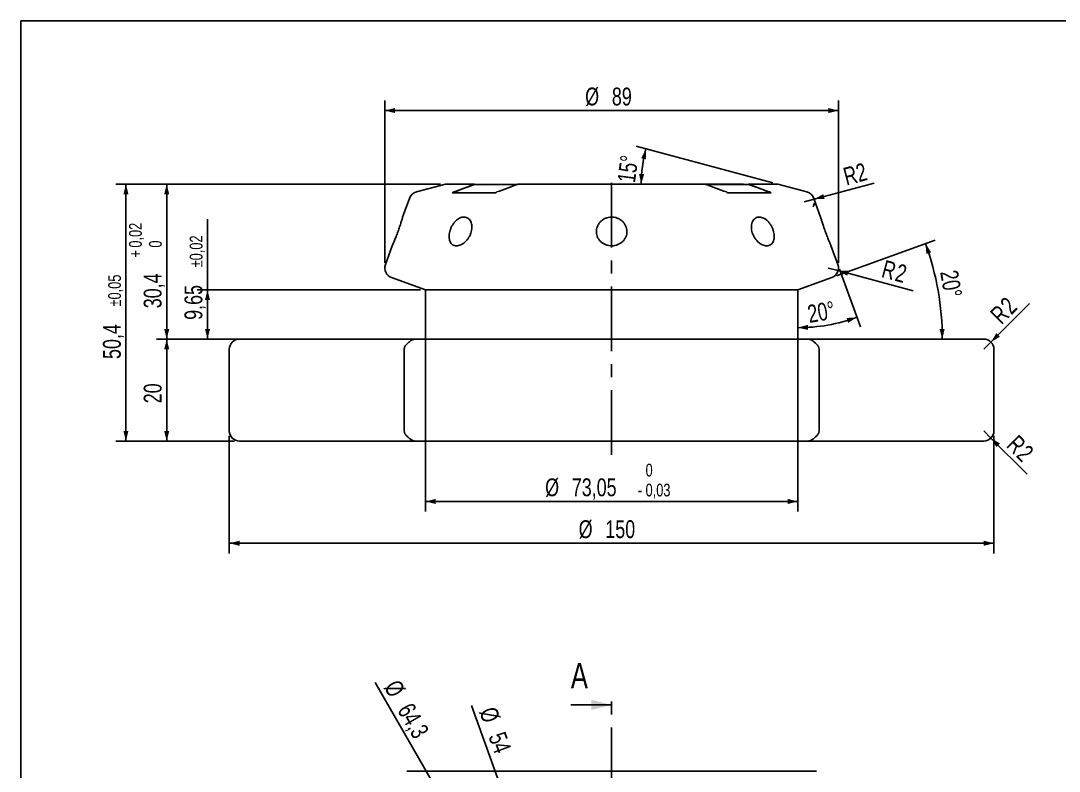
# Model space of a CAD drawing. Header units: millimetres. Extents: x 8 to 3888, y -9869 to 412.
# Drawn here: x 8 to 211.7, y 264.8 to 412 of the extents above; entities that cross this region are included whole.
import ezdxf

# ---------------------------------------------------------------- set-up
doc = ezdxf.new("R2010")
doc.units = ezdxf.units.MM
doc.linetypes.add('CENTERX2', pattern=[20.32, 12.7, -2.54, 2.54, -2.54])
doc.layers.add('CENTERLINE', color=4, linetype='CENTERX2')
doc.layers.add('DIMENSIONS', color=2, linetype='Continuous')
doc.layers.add('OUTLINE', color=7, linetype='Continuous', lineweight=25)
doc.styles.add('SLDTEXTSTYLE0', font='TXT', dxfattribs={"width": 0.75})
doc.dimstyles.new('SLDDIMSTYLE0', dxfattribs={"dimtxt": 3.5, "dimasz": 2, "dimexe": 0, "dimexo": 0.0625, "dimgap": 0.875, "dimtad": 1, "dimdec": 1, "dimrnd": 1e-09, "dimzin": 12, "dimdsep": 46, "dimtxsty": 'SLDTEXTSTYLE0', "dimblk1": 'NONE', "dimsah": 1, "dimcen": 0, "dimadec": 0, "dimazin": 3, "dimtfac": 1, "dimtdec": 1, "dimtmove": 0, "dimatfit": 3, "dimldrblk": 'NONE', "dimfxl": 0, "dimfrac": 2, "dimtolj": 1, "dimtzin": 12, "dimarcsym": 0})
doc.dimstyles.new('SLDDIMSTYLE1', dxfattribs={"dimtxt": 3.5, "dimasz": 2, "dimexe": 0, "dimexo": 0.0625, "dimgap": 0.875, "dimtad": 1, "dimrnd": 1e-09, "dimzin": 12, "dimdsep": 46, "dimtxsty": 'SLDTEXTSTYLE0', "dimsah": 1, "dimcen": 0.09, "dimadec": 0, "dimazin": 3, "dimtfac": 1, "dimtofl": 0, "dimtmove": 0, "dimatfit": 3, "dimfxl": 0, "dimfrac": 2, "dimtolj": 1, "dimtzin": 12, "dimarcsym": 0})
doc.dimstyles.new('SLDDIMSTYLE14', dxfattribs={"dimtxt": 3.5, "dimasz": 2, "dimexe": 0, "dimexo": 0.0625, "dimgap": 0.875, "dimtad": 1, "dimrnd": 1e-09, "dimzin": 12, "dimdsep": 46, "dimtxsty": 'SLDTEXTSTYLE0', "dimsah": 1, "dimcen": 0, "dimadec": 0, "dimazin": 3, "dimtfac": 1, "dimtofl": 0, "dimtmove": 0, "dimatfit": 3, "dimfxl": 0, "dimfrac": 2, "dimtolj": 1, "dimtzin": 12, "dimarcsym": 0})
doc.dimstyles.new('SLDDIMSTYLE2', dxfattribs={"dimtxt": 3.5, "dimasz": 2, "dimexe": 0, "dimexo": 0.0625, "dimgap": 0.875, "dimtad": 1, "dimdec": 4, "dimzin": 12, "dimdsep": 46, "dimtxsty": 'SLDTEXTSTYLE0', "dimsah": 1, "dimcen": 0.09, "dimazin": 3, "dimtfac": 1, "dimtofl": 0, "dimtmove": 0, "dimatfit": 3, "dimfxl": 0, "dimfrac": 2, "dimtolj": 1, "dimtzin": 12, "dimarcsym": 0})
doc.dimstyles.new('SLDDIMSTYLE21', dxfattribs={"dimtxt": 3.5, "dimasz": 2, "dimexe": 0, "dimexo": 0.0625, "dimgap": 0.875, "dimtad": 1, "dimrnd": 1e-09, "dimzin": 12, "dimdsep": 46, "dimtxsty": 'SLDTEXTSTYLE0', "dimsah": 1, "dimcen": 0.09, "dimadec": 0, "dimazin": 3, "dimtol": 1, "dimtp": 0.02, "dimtm": 0.02, "dimtfac": 1, "dimtofl": 0, "dimtmove": 0, "dimatfit": 3, "dimfxl": 0, "dimfrac": 2, "dimtolj": 1, "dimarcsym": 0})
doc.dimstyles.new('SLDDIMSTYLE22', dxfattribs={"dimtxt": 3.5, "dimasz": 2, "dimexe": 0, "dimexo": 0.0625, "dimgap": 0.875, "dimtad": 1, "dimrnd": 1e-09, "dimzin": 12, "dimdsep": 46, "dimtxsty": 'SLDTEXTSTYLE0', "dimsah": 1, "dimcen": 0.09, "dimadec": 0, "dimazin": 3, "dimtol": 1, "dimtp": 0.02, "dimtfac": 1, "dimtofl": 0, "dimtmove": 0, "dimatfit": 3, "dimfxl": 0, "dimfrac": 2, "dimtolj": 1, "dimarcsym": 0})
doc.dimstyles.new('SLDDIMSTYLE23', dxfattribs={"dimtxt": 3.5, "dimasz": 2, "dimexe": 0, "dimexo": 0.0625, "dimgap": 0.875, "dimtad": 1, "dimrnd": 1e-09, "dimzin": 12, "dimdsep": 46, "dimtxsty": 'SLDTEXTSTYLE0', "dimsah": 1, "dimcen": 0.09, "dimadec": 0, "dimazin": 3, "dimtol": 1, "dimtp": 0.05, "dimtm": 0.05, "dimtfac": 1, "dimtofl": 0, "dimtmove": 0, "dimatfit": 3, "dimfxl": 0, "dimfrac": 2, "dimtolj": 1, "dimarcsym": 0})
doc.dimstyles.new('SLDDIMSTYLE24', dxfattribs={"dimtxt": 3.5, "dimasz": 2, "dimexe": 0, "dimexo": 0.0625, "dimgap": 0.875, "dimtad": 1, "dimrnd": 1e-09, "dimzin": 12, "dimdsep": 46, "dimtxsty": 'SLDTEXTSTYLE0', "dimsah": 1, "dimcen": 0.09, "dimadec": 0, "dimazin": 3, "dimtol": 1, "dimtm": 0.03, "dimtfac": 1, "dimtofl": 0, "dimtmove": 0, "dimatfit": 3, "dimfxl": 0, "dimfrac": 2, "dimtolj": 1, "dimarcsym": 0})
doc.dimstyles.new('SLDDIMSTYLE8', dxfattribs={"dimtxt": 3.5, "dimasz": 2, "dimexe": 0, "dimexo": 0.0625, "dimgap": 0.875, "dimtad": 1, "dimrnd": 1e-09, "dimzin": 12, "dimdsep": 46, "dimtxsty": 'SLDTEXTSTYLE0', "dimsah": 1, "dimcen": 0, "dimadec": 0, "dimazin": 3, "dimtfac": 1, "dimtofl": 0, "dimtmove": 0, "dimatfit": 3, "dimfxl": 0, "dimfrac": 2, "dimtolj": 1, "dimtzin": 12, "dimarcsym": 0})

# ---------------------------------------------------------------- blocks, each defined once
blk = doc.blocks.new('_D')
at = {"layer": 'DIMENSIONS'}
for q in [(96.41, 277.65), (133.1, 176.39)]:
    blk.add_line((114.72, 227.12), q, dxfattribs=at)
blk.add_solid([(114.72, 227.12), (114.51, 229.17), (113.57, 228.83)], dxfattribs=at)
at = {"layer": 'DIMENSIONS', "char_height": 3.5, "attachment_point": 1, "rotation": 289.916, "style": 'SLDTEXTSTYLE0'}
for s, insert in [('%%c', (101.19, 277.7)), ('54', (102.98, 272.78))]:
    blk.add_mtext(s, dxfattribs=dict(at, insert=insert))
blk = doc.blocks.new('_NONE')
blk = doc.blocks.new('_D_1')
at = {"layer": 'DIMENSIONS'}
for q in [(77.49, 282.16), (139.99, 173.91)]:
    blk.add_line((107.83, 229.61), q, dxfattribs=at)
blk.add_solid([(107.83, 229.61), (107.27, 231.59), (106.4, 231.09)], dxfattribs=at)
at = {"layer": 'DIMENSIONS', "char_height": 3.5, "attachment_point": 1, "rotation": 300, "style": 'SLDTEXTSTYLE0'}
for s, insert in [('%%c', (82.19, 283.04)), ('64,3', (84.81, 278.5))]:
    blk.add_mtext(s, dxfattribs=dict(at, insert=insert))
blk = doc.blocks.new('_D_42')
at = {"layer": 'DIMENSIONS'}
for p, q in [((44.63, 359.19), (44.63, 373.1)), ((86.39, 359.19), (42.63, 359.19)), ((44.63, 349.54), (44.63, 359.19)), ((49.91, 349.54), (42.63, 349.54))]:
    blk.add_line(p, q, dxfattribs=at)
for points in [[(44.63, 359.19), (44.13, 357.19), (45.13, 357.19)], [(44.63, 349.54), (45.13, 351.54), (44.13, 351.54)]]:
    blk.add_solid(points, dxfattribs=at)
at = {"layer": 'DIMENSIONS', "attachment_point": 1, "rotation": 90, "style": 'SLDTEXTSTYLE0'}
for s, insert, char_height in [('±0,02', (41.15, 363.62), 2.5), ('9,65', (40.12, 353.32), 3.5)]:
    blk.add_mtext(s, dxfattribs=dict(at, insert=insert, char_height=char_height))
blk = doc.blocks.new('_D_43')
at = {"layer": 'DIMENSIONS'}
for p, q in [((90.34, 379.94), (34.63, 379.94)), ((36.63, 349.54), (36.63, 379.94)), ((161.45, 349.54), (34.63, 349.54))]:
    blk.add_line(p, q, dxfattribs=at)
for points in [[(36.63, 379.94), (36.13, 377.94), (37.13, 377.94)], [(36.63, 349.54), (37.13, 351.54), (36.13, 351.54)]]:
    blk.add_solid(points, dxfattribs=at)
at = {"layer": 'DIMENSIONS', "attachment_point": 1, "rotation": 90, "style": 'SLDTEXTSTYLE0'}
for s, insert, char_height in [('0,02', (29.24, 367.49), 2.5), ('0', (33.15, 367.49), 2.5), ('+', (29.24, 365.54), 2.5), ('30,4', (32.12, 355.6), 3.5)]:
    blk.add_mtext(s, dxfattribs=dict(at, insert=insert, char_height=char_height))
blk = doc.blocks.new('_D_44')
at = {"layer": 'DIMENSIONS'}
for p, q in [((90.34, 379.94), (26.63, 379.94)), ((28.63, 329.54), (28.63, 379.94)), ((49.91, 329.54), (26.63, 329.54))]:
    blk.add_line(p, q, dxfattribs=at)
for points in [[(28.63, 379.94), (28.13, 377.94), (29.13, 377.94)], [(28.63, 329.54), (29.13, 331.54), (28.13, 331.54)]]:
    blk.add_solid(points, dxfattribs=at)
at = {"layer": 'DIMENSIONS', "attachment_point": 1, "rotation": 90, "style": 'SLDTEXTSTYLE0'}
for s, insert, char_height in [('±0,05', (25.15, 355.94), 2.5), ('50,4', (24.12, 345.64), 3.5)]:
    blk.add_mtext(s, dxfattribs=dict(at, insert=insert, char_height=char_height))
blk = doc.blocks.new('_D_45')
at = {"layer": 'DIMENSIONS'}
for q in [(166.41, 363.49), (183.07, 359.03)]:
    blk.add_line((168.34, 362.97), q, dxfattribs=at)
blk.add_solid([(168.34, 362.97), (170.15, 361.97), (170.4, 362.94)], dxfattribs=at)
at = {"layer": 'DIMENSIONS', "char_height": 3.5, "attachment_point": 1, "rotation": 345, "style": 'SLDTEXTSTYLE0'}
for s, insert in [('R', (177.55, 365.12)), ('2', (180.2, 364.41))]:
    blk.add_mtext(s, dxfattribs=dict(at, insert=insert))
blk = doc.blocks.new('_D_46')
at = {"layer": 'DIMENSIONS'}
for p, q in [((79.41, 364.49), (79.41, 396.38)), ((168.41, 364.49), (168.41, 396.38)), ((79.41, 394.38), (168.41, 394.38))]:
    blk.add_line(p, q, dxfattribs=at)
for points in [[(79.41, 394.38), (81.41, 393.88), (81.41, 394.88)], [(168.41, 394.38), (166.41, 394.88), (166.41, 393.88)]]:
    blk.add_solid(points, dxfattribs=at)
at = {"layer": 'DIMENSIONS', "char_height": 3.5, "attachment_point": 1, "style": 'SLDTEXTSTYLE0'}
for s, insert in [('%%c', (118.72, 398.89)), ('89', (123.96, 398.89))]:
    blk.add_mtext(s, dxfattribs=dict(at, insert=insert))
blk = doc.blocks.new('_D_47')
at = {"layer": 'DIMENSIONS'}
for p, q in [((87.39, 358.19), (87.39, 315.69)), ((160.44, 358.19), (160.44, 315.69)), ((87.39, 317.69), (160.44, 317.69))]:
    blk.add_line(p, q, dxfattribs=at)
for points in [[(87.39, 317.69), (89.39, 317.19), (89.39, 318.19)], [(160.44, 317.69), (158.44, 318.19), (158.44, 317.19)]]:
    blk.add_solid(points, dxfattribs=at)
at = {"layer": 'DIMENSIONS', "attachment_point": 1, "style": 'SLDTEXTSTYLE0'}
for s, insert, char_height in [('0', (130.57, 325.09), 2.5), ('%%c', (110.87, 322.21), 3.5), ('73,05', (116.1, 322.21), 3.5), ('0,03', (130.57, 321.18), 2.5), ('-', (129.06, 321.18), 2.5)]:
    blk.add_mtext(s, dxfattribs=dict(at, insert=insert, char_height=char_height))
blk = doc.blocks.new('_D_48')
at = {"layer": 'DIMENSIONS'}
for q in [(205.89, 356.52), (196.91, 347.54)]:
    blk.add_line((198.33, 348.95), q, dxfattribs=at)
blk.add_solid([(198.33, 348.95), (200.09, 350.01), (199.39, 350.72)], dxfattribs=at)
at = {"layer": 'DIMENSIONS', "char_height": 3.5, "attachment_point": 1, "rotation": 45, "style": 'SLDTEXTSTYLE0'}
for s, insert in [('2', (199.85, 356.68)), ('R', (197.9, 354.73))]:
    blk.add_mtext(s, dxfattribs=dict(at, insert=insert))
blk = doc.blocks.new('_D_49')
at = {"layer": 'DIMENSIONS'}
for q in [(196.91, 331.54), (205.43, 323.02)]:
    blk.add_line((198.33, 330.12), q, dxfattribs=at)
blk.add_solid([(198.33, 330.12), (199.39, 328.36), (200.09, 329.06)], dxfattribs=at)
at = {"layer": 'DIMENSIONS', "char_height": 3.5, "attachment_point": 1, "rotation": 315, "style": 'SLDTEXTSTYLE0'}
for s, insert in [('R', (203.64, 330.99)), ('2', (205.58, 329.05))]:
    blk.add_mtext(s, dxfattribs=dict(at, insert=insert))
blk = doc.blocks.new('_D_50')
at = {"layer": 'DIMENSIONS'}
for p, q in [((48.91, 330.54), (48.91, 307.49)), ((198.91, 330.54), (198.91, 307.49)), ((48.91, 309.49), (198.91, 309.49))]:
    blk.add_line(p, q, dxfattribs=at)
for points in [[(48.91, 309.49), (50.91, 308.99), (50.91, 309.99)], [(198.91, 309.49), (196.91, 309.99), (196.91, 308.99)]]:
    blk.add_solid(points, dxfattribs=at)
at = {"layer": 'DIMENSIONS', "char_height": 3.5, "attachment_point": 1, "style": 'SLDTEXTSTYLE0'}
for s, insert in [('%%c', (117.44, 314)), ('150', (122.67, 314))]:
    blk.add_mtext(s, dxfattribs=dict(at, insert=insert))
blk = doc.blocks.new('_D_51')
at = {"layer": 'DIMENSIONS'}
blk.add_line((168.63, 363.24), (172.74, 351.95), dxfattribs=at)
blk.add_arc((160.44, 385.75), 33.97, 270, 290, dxfattribs=at)
for points in [[(172.05, 353.83), (170, 353.68), (170.31, 352.73)], [(160.44, 351.79), (162.45, 351.34), (162.42, 352.34)]]:
    blk.add_solid(points, dxfattribs=at)
at = {"layer": 'DIMENSIONS', "insert": (162.1, 356.14), "char_height": 3.5, "attachment_point": 1, "rotation": 10, "style": 'SLDTEXTSTYLE0'}
blk.add_mtext('20°', dxfattribs=at)
blk = doc.blocks.new('_D_52')
at = {"layer": 'DIMENSIONS'}
for q in [(175.44, 380.16), (161.69, 376.47)]:
    blk.add_line((163.62, 376.99), q, dxfattribs=at)
blk.add_arc((161.69, 376.47), 2, 330, 353.4349, dxfattribs=at)
blk.add_solid([(163.62, 376.99), (165.68, 377.03), (165.42, 377.99)], dxfattribs=at)
at = {"layer": 'DIMENSIONS', "insert": (169.06, 383.04), "char_height": 3.5, "attachment_point": 1, "rotation": 15, "style": 'SLDTEXTSTYLE0'}
blk.add_mtext('R2', dxfattribs=at)
blk = doc.blocks.new('_D_53')
at = {"layer": 'DIMENSIONS'}
for p, q in [((49.91, 349.54), (34.63, 349.54)), ((36.63, 349.54), (36.63, 329.54)), ((49.91, 329.54), (34.63, 329.54))]:
    blk.add_line(p, q, dxfattribs=at)
for points in [[(36.63, 349.54), (36.13, 347.54), (37.13, 347.54)], [(36.63, 329.54), (37.13, 331.54), (36.13, 331.54)]]:
    blk.add_solid(points, dxfattribs=at)
at = {"layer": 'DIMENSIONS', "insert": (32.12, 336.95), "char_height": 3.5, "attachment_point": 1, "rotation": 90, "style": 'SLDTEXTSTYLE0'}
blk.add_mtext('20', dxfattribs=at)
blk = doc.blocks.new('_D_54')
at = {"layer": 'DIMENSIONS'}
for p, q in [((155.52, 380.2), (128.7, 387.38)), ((149.79, 379.94), (127.72, 379.94))]:
    blk.add_line(p, q, dxfattribs=at)
blk.add_arc((156.49, 379.94), 26.77, 165, 180, dxfattribs=at)
for points in [[(130.63, 386.87), (129.7, 385.03), (130.67, 384.81)], [(129.72, 379.94), (130.29, 381.92), (129.29, 381.96)]]:
    blk.add_solid(points, dxfattribs=at)
at = {"layer": 'DIMENSIONS', "insert": (125.01, 380.53), "char_height": 3.5, "attachment_point": 1, "rotation": 82.5, "style": 'SLDTEXTSTYLE0'}
blk.add_mtext('15°', dxfattribs=at)
blk = doc.blocks.new('_D_55')
at = {"layer": 'DIMENSIONS'}
blk.add_line((168.04, 361.95), (187.35, 368.98), dxfattribs=at)
blk.add_arc((133.92, 349.54), 54.86, 0, 20, dxfattribs=at)
for points in [[(185.47, 368.3), (185.65, 366.25), (186.59, 366.57)], [(188.78, 349.54), (189.24, 351.55), (188.24, 351.53)]]:
    blk.add_solid(points, dxfattribs=at)
at = {"layer": 'DIMENSIONS', "insert": (191.78, 363.31), "char_height": 3.5, "attachment_point": 1, "rotation": 280, "style": 'SLDTEXTSTYLE0'}
blk.add_mtext('20°', dxfattribs=at)

msp = doc.modelspace()

# ---------------------------------------------------------------- linework, layer by layer
at = {"layer": 'CENTERLINE'}
for p, q in [((123.91153, 326.85542), (123.91153, 381.85852)), ((123.91153, 118.38715), (123.91153, 279.77333))]:
    msp.add_line(p, q, dxfattribs=at)
at = {"layer": 'CENTERLINE', "linetype": 'Continuous'}
msp.add_line((115.91153, 277.77333), (123.91153, 277.77333), dxfattribs=at)
at = {"layer": 'CENTERLINE'}
msp.add_solid([(123.91153, 277.77333), (119.91153, 278.77333), (119.91153, 276.77333)], dxfattribs=at)
at = {"layer": 'OUTLINE'}
for p, q in [((8, 412), (586, 412)), ((8, 8), (8, 412)), ((91.33655, 379.93809), (85.61937, 378.40618)), ((91.33655, 379.93809), (97.02899, 379.93809)), ((105.52361, 379.88981), (97.03833, 379.88981)), ((105.51428, 379.93809), (142.30878, 379.93809)), ((150.78473, 379.88981), (142.29944, 379.88981)), ((150.79406, 379.93809), (156.48651, 379.93809)), ((162.20368, 378.40618), (156.48651, 379.93809)), ((84.25763, 377.15837), (82.90672, 373.44678)), ((92.62867, 378.24286), (101.11395, 378.24286)), ((146.7091, 378.24286), (155.19438, 378.24286)), ((164.91177, 373.45933), (163.56543, 377.15837)), ((80.87442, 367.86309), (79.53214, 364.17521)), ((168.29091, 364.17521), (166.93974, 367.88753)), ((80.72749, 361.61179), (87.38653, 359.18809)), ((160.43653, 359.18809), (167.09557, 361.61179)), ((87.38653, 359.18809), (87.38653, 349.53809)), ((87.38653, 359.18809), (160.43653, 359.18809)), ((160.43653, 349.53809), (160.43653, 359.18809)), ((50.91153, 349.53809), (85.37583, 349.53809)), ((85.37583, 349.53809), (162.44723, 349.53809)), ((162.44723, 349.53809), (196.91153, 349.53809)), ((48.91152, 347.53809), (48.91152, 331.53809)), ((83.21755, 347.53809), (83.21755, 331.53809)), ((164.60551, 331.53809), (164.60551, 347.53809)), ((198.91153, 331.53809), (198.91153, 347.53809)), ((85.37583, 329.53809), (50.91153, 329.53809)), ((162.44723, 329.53809), (85.37583, 329.53809)), ((196.91153, 329.53809), (162.44723, 329.53809)), ((83.71353, 264.75653), (164.10953, 264.75653))]:
    msp.add_line(p, q, dxfattribs=at)
for centre, start, end in [((86.13701, 376.47433), 105, 160), ((161.68604, 376.47433), 20, 75), ((81.41153, 363.49117), 160, 250), ((166.41153, 363.49117), 290, 20), ((50.91153, 347.53809), 90, 180), ((196.91153, 347.53809), 0, 90), ((50.91153, 331.53809), 180, 270), ((196.91153, 331.53809), 270, 0)]:
    msp.add_arc(centre, 2, start, end, dxfattribs=at)
for points in [[(97.03833, 379.88981), (95.56819, 379.34225), (94.09834, 378.79305), (92.62867, 378.24286)], [(92.9267, 378.40618), (94.29395, 378.91788), (95.66135, 379.42871), (97.029, 379.93809)], [(97.03641, 379.89968), (97.03393, 379.91249), (97.03146, 379.92529), (97.029, 379.93809)], [(97.03833, 379.88981), (97.03769, 379.8931), (97.03705, 379.89639), (97.03641, 379.89968)], [(105.51428, 379.93809), (104.14661, 379.4287), (102.77921, 378.91788), (101.41198, 378.40618)], [(146.41107, 378.40618), (145.04383, 378.91788), (143.67643, 379.42871), (142.30878, 379.93809)], [(150.78665, 379.89968), (150.78601, 379.89639), (150.78537, 379.8931), (150.78473, 379.88981)], [(155.19438, 378.24286), (153.72471, 378.79305), (152.25487, 379.34225), (150.78473, 379.88981)], [(150.79406, 379.93809), (150.79159, 379.92529), (150.78912, 379.91249), (150.78665, 379.89968)], [(150.79406, 379.93809), (152.16173, 379.4287), (153.52912, 378.91788), (154.89636, 378.40618)], [(92.9267, 378.40618), (92.82241, 378.36715), (92.72312, 378.31255), (92.62867, 378.24286)], [(101.11395, 378.24286), (101.20866, 378.31274), (101.30798, 378.36726), (101.41198, 378.40618)], [(146.41107, 378.40618), (146.51536, 378.36715), (146.61465, 378.31255), (146.7091, 378.24286)], [(155.19438, 378.24286), (155.09968, 378.31274), (155.00036, 378.36726), (154.89636, 378.40618)]]:
    msp.add_open_spline(points, degree=3, dxfattribs=at)
for points, knots in [([(80.87541, 367.86273), (80.88342, 367.88082), (80.9004, 367.9192), (81.08851, 368.35154), (81.37233, 369.02855), (81.71841, 369.89848), (82.07479, 370.85631), (82.39918, 371.79503), (82.66188, 372.61406), (82.83681, 373.19435), (82.92127, 373.48696), (82.91212, 373.45529), (82.90938, 373.44581)], [0, 0, 0, 0, 0.095556146, 0.202721784, 0.310073721, 0.417552302, 0.524899593, 0.63205274, 0.739251135, 0.846667872, 0.954130557, 1, 1, 1, 1]), ([(94.557, 368.16232), (94.70694, 368.2469), (94.85264, 368.34598), (95.13549, 368.57219), (95.27405, 368.70092), (95.53379, 368.98016), (95.65467, 369.12983), (95.87814, 369.44935), (95.98108, 369.62044), (96.15914, 369.9689), (96.23555, 370.14782), (96.36232, 370.51541), (96.41149, 370.7014), (96.47957, 371.06791), (96.49905, 371.25119), (96.50726, 371.60957), (96.49614, 371.78147), (96.44463, 372.11093), (96.40349, 372.26995), (96.29462, 372.5612), (96.22708, 372.69445), (96.06612, 372.9358), (95.97253, 373.04328), (95.76773, 373.22311), (95.65568, 373.29691), (95.41189, 373.41081), (95.28379, 373.44912), (95.01716, 373.48942), (94.87687, 373.49124), (94.59275, 373.45735), (94.4498, 373.42221), (94.16196, 373.31605), (94.01609, 373.24409), (93.73423, 373.06975), (93.59681, 372.96706), (93.3286, 372.73024), (93.19969, 372.59741), (92.95864, 372.31132), (92.84469, 372.15605), (92.63432, 371.82651), (92.53991, 371.65568), (92.37165, 371.30239), (92.29724, 371.11786), (92.17483, 370.75027), (92.12625, 370.56664), (92.05442, 370.19971), (92.03157, 370.01653), (92.01382, 369.66642), (92.0184, 369.49736), (92.05586, 369.1715), (92.08829, 369.01927), (92.17945, 368.73761), (92.23903, 368.60658), (92.38293, 368.37376), (92.46645, 368.27246), (92.65679, 368.09945), (92.76469, 368.0276), (92.99573, 367.92001), (93.11961, 367.88323), (93.38459, 367.84426), (93.52439, 367.84265), (93.95218, 367.89029), (94.25712, 367.99317), (94.557, 368.16232)], [0, 0, 0, 0, 0.03125, 0.03125, 0.0625, 0.0625, 0.09375, 0.09375, 0.125, 0.125, 0.15625, 0.15625, 0.1875, 0.1875, 0.21875, 0.21875, 0.25, 0.25, 0.28125, 0.28125, 0.3125, 0.3125, 0.34375, 0.34375, 0.375, 0.375, 0.40625, 0.40625, 0.4375, 0.4375, 0.46875, 0.46875, 0.5, 0.5, 0.53125, 0.53125, 0.5625, 0.5625, 0.59375, 0.59375, 0.625, 0.625, 0.65625, 0.65625, 0.6875, 0.6875, 0.71875, 0.71875, 0.75, 0.75, 0.78125, 0.78125, 0.8125, 0.8125, 0.84375, 0.84375, 0.875, 0.875, 0.90625, 0.90625, 0.9375, 0.9375, 1, 1, 1, 1]), ([(125.8683, 368.51556), (126.01849, 368.63478), (126.15349, 368.76578), (126.39437, 369.05062), (126.50116, 369.20633), (126.67834, 369.53254), (126.74887, 369.70222), (126.8541, 370.05477), (126.88851, 370.23887), (126.91777, 370.60497), (126.91339, 370.78875), (126.86572, 371.15783), (126.82245, 371.34031), (126.70038, 371.69177), (126.6207, 371.86341), (126.42656, 372.19024), (126.31407, 372.34267), (126.05904, 372.62593), (125.9147, 372.75786), (125.60588, 372.98937), (125.44103, 373.08996), (125.09031, 373.26038), (124.90454, 373.32957), (124.52788, 373.43049), (124.33504, 373.46329), (123.93998, 373.49203), (123.74376, 373.48748), (123.35565, 373.44207), (123.16145, 373.40052), (122.78763, 373.28229), (122.60887, 373.20638), (122.26745, 373.02158), (122.10397, 372.91155), (121.8072, 372.66726), (121.67207, 372.53227), (121.42885, 372.2363), (121.32269, 372.07709), (121.14633, 371.74588), (121.07474, 371.5715), (120.96865, 371.2116), (120.93499, 371.02978), (120.90533, 370.66254), (120.90978, 370.47511), (120.95716, 370.11015), (120.99957, 369.93191), (121.12196, 369.58377), (121.20244, 369.41417), (121.3945, 369.09803), (121.50668, 368.94946), (121.76453, 368.67179), (121.90663, 368.54667), (122.21412, 368.3244), (122.3817, 368.2261), (122.73292, 368.06271), (122.91512, 367.9978), (123.29255, 367.90093), (123.48938, 367.86918), (123.87996, 367.84201), (124.07545, 367.84588), (124.46681, 367.88923), (124.66043, 367.92883), (125.21751, 368.09655), (125.56792, 368.27711), (125.8683, 368.51556)], [0, 0, 0, 0, 0.03125, 0.03125, 0.0625, 0.0625, 0.09375, 0.09375, 0.125, 0.125, 0.15625, 0.15625, 0.1875, 0.1875, 0.21875, 0.21875, 0.25, 0.25, 0.28125, 0.28125, 0.3125, 0.3125, 0.34375, 0.34375, 0.375, 0.375, 0.40625, 0.40625, 0.4375, 0.4375, 0.46875, 0.46875, 0.5, 0.5, 0.53125, 0.53125, 0.5625, 0.5625, 0.59375, 0.59375, 0.625, 0.625, 0.65625, 0.65625, 0.6875, 0.6875, 0.71875, 0.71875, 0.75, 0.75, 0.78125, 0.78125, 0.8125, 0.8125, 0.84375, 0.84375, 0.875, 0.875, 0.90625, 0.90625, 0.9375, 0.9375, 1, 1, 1, 1]), ([(155.23471, 368.16232), (155.33304, 368.2469), (155.41867, 368.34598), (155.56603, 368.57219), (155.62823, 368.70092), (155.72477, 368.98016), (155.75928, 369.12983), (155.80149, 369.44935), (155.80887, 369.62044), (155.79596, 369.9689), (155.77605, 370.14782), (155.7089, 370.51541), (155.66193, 370.7014), (155.54441, 371.06791), (155.47302, 371.25119), (155.30722, 371.60957), (155.21447, 371.78147), (155.00947, 372.11093), (154.89584, 372.26995), (154.65649, 372.5612), (154.53046, 372.69445), (154.26506, 372.9358), (154.12579, 373.04328), (153.84534, 373.22311), (153.70269, 373.29691), (153.41194, 373.41081), (153.26821, 373.44912), (152.98514, 373.48942), (152.84411, 373.49124), (152.57381, 373.45735), (152.44519, 373.42221), (152.20106, 373.31605), (152.08496, 373.24409), (151.87629, 373.06975), (151.78239, 372.96706), (151.61637, 372.73024), (151.54558, 372.59741), (151.43227, 372.31132), (151.38882, 372.15605), (151.33142, 371.82651), (151.31785, 371.65568), (151.32048, 371.30239), (151.33717, 371.11786), (151.40023, 370.75027), (151.44622, 370.56664), (151.56724, 370.19971), (151.64265, 370.01653), (151.81614, 369.66642), (151.91483, 369.49736), (152.1366, 369.1715), (152.25665, 369.01927), (152.51201, 368.73761), (152.64913, 368.60658), (152.93221, 368.37376), (153.07704, 368.27246), (153.3728, 368.09945), (153.5249, 368.0276), (153.82237, 367.92001), (153.9691, 367.88323), (154.25831, 367.84426), (154.39912, 367.84265), (154.79728, 367.89029), (155.03805, 367.99317), (155.23471, 368.16232)], [0, 0, 0, 0, 0.03125, 0.03125, 0.0625, 0.0625, 0.09375, 0.09375, 0.125, 0.125, 0.15625, 0.15625, 0.1875, 0.1875, 0.21875, 0.21875, 0.25, 0.25, 0.28125, 0.28125, 0.3125, 0.3125, 0.34375, 0.34375, 0.375, 0.375, 0.40625, 0.40625, 0.4375, 0.4375, 0.46875, 0.46875, 0.5, 0.5, 0.53125, 0.53125, 0.5625, 0.5625, 0.59375, 0.59375, 0.625, 0.625, 0.65625, 0.65625, 0.6875, 0.6875, 0.71875, 0.71875, 0.75, 0.75, 0.78125, 0.78125, 0.8125, 0.8125, 0.84375, 0.84375, 0.875, 0.875, 0.90625, 0.90625, 0.9375, 0.9375, 1, 1, 1, 1]), ([(164.90997, 373.45868), (164.91253, 373.44968), (164.91832, 373.42927), (165.039, 373.01588), (165.24708, 372.33973), (165.53522, 371.46458), (165.87592, 370.50526), (166.23298, 369.56957), (166.56361, 368.75574), (166.8128, 368.17009), (166.94839, 367.86097), (166.94004, 367.88), (166.93715, 367.88658)], [0, 0, 0, 0, 0.084555829, 0.191707536, 0.299054546, 0.406552057, 0.513918809, 0.621087305, 0.728300969, 0.835727295, 0.943207621, 1, 1, 1, 1]), ([(83.21755, 347.53809), (83.21755, 347.63353), (83.2306, 347.73038), (83.27955, 347.91502), (83.31578, 348.00497), (83.45045, 348.25903), (83.5739, 348.40801), (83.71353, 348.53809)], [0, 0, 0, 0, 0.25, 0.25, 0.5, 0.5, 1, 1, 1, 1]), ([(83.71353, 348.53809), (83.85422, 348.66917), (83.99043, 348.79873), (84.26626, 349.04173), (84.40478, 349.15378), (84.67977, 349.33832), (84.81985, 349.41299), (85.02726, 349.48732), (85.09631, 349.50617), (85.23542, 349.53158), (85.30657, 349.53809), (85.37583, 349.53809)], [0, 0, 0, 0, 0.25, 0.25, 0.5, 0.5, 0.75, 0.75, 0.875, 0.875, 1, 1, 1, 1]), ([(164.10953, 348.53809), (163.96884, 348.66917), (163.83262, 348.79873), (163.55679, 349.04173), (163.41828, 349.15378), (163.14329, 349.33832), (163.00321, 349.41299), (162.7958, 349.48732), (162.72675, 349.50617), (162.58764, 349.53158), (162.51648, 349.53809), (162.44723, 349.53809)], [0, 0, 0, 0, 0.25, 0.25, 0.5, 0.5, 0.75, 0.75, 0.875, 0.875, 1, 1, 1, 1]), ([(164.10953, 348.53809), (164.24851, 348.40861), (164.37284, 348.25847), (164.55158, 347.9215), (164.60551, 347.7296), (164.60551, 347.53809)], [0, 0, 0, 0, 0.5, 0.5, 1, 1, 1, 1]), ([(83.71353, 330.53809), (83.57439, 330.66772), (83.44992, 330.81808), (83.27115, 331.15549), (83.21755, 331.3457), (83.21755, 331.53809)], [0, 0, 0, 0, 0.5, 0.5, 1, 1, 1, 1]), ([(83.71353, 330.53809), (83.85422, 330.40701), (83.99043, 330.27746), (84.26626, 330.03446), (84.40478, 329.92241), (84.67977, 329.73786), (84.81985, 329.6632), (85.02726, 329.58886), (85.09631, 329.57001), (85.23542, 329.54461), (85.30657, 329.53809), (85.37583, 329.53809)], [0, 0, 0, 0, 0.25, 0.25, 0.5, 0.5, 0.75, 0.75, 0.875, 0.875, 1, 1, 1, 1]), ([(164.10953, 330.53809), (163.96884, 330.40701), (163.83262, 330.27746), (163.55679, 330.03446), (163.41828, 329.92241), (163.14329, 329.73786), (163.00321, 329.6632), (162.7958, 329.58886), (162.72675, 329.57001), (162.58764, 329.54461), (162.51648, 329.53809), (162.44723, 329.53809)], [0, 0, 0, 0, 0.25, 0.25, 0.5, 0.5, 0.75, 0.75, 0.875, 0.875, 1, 1, 1, 1]), ([(164.60551, 331.53809), (164.60551, 331.34545), (164.55235, 331.15629), (164.37259, 330.81709), (164.24932, 330.66833), (164.10953, 330.53809)], [0, 0, 0, 0, 0.5, 0.5, 1, 1, 1, 1])]:
    msp.add_open_spline(points, degree=3, knots=knots, dxfattribs=at)

# ---------------------------------------------------------------- texts
at = {"layer": 'CENTERLINE', "insert": (115.91153, 286.02405), "char_height": 5, "attachment_point": 1, "style": 'SLDTEXTSTYLE0'}
msp.add_mtext('A', dxfattribs=at)

# ---------------------------------------------------------------- dimensions: what is measured, and where the dimension line sits
at = {"layer": 'DIMENSIONS'}
for base, p1, p2, dimstyle, picture, middle in [((168.41153, 394.38039), (79.41153, 363.49117), (168.41153, 363.49117), 'SLDDIMSTYLE1', '_D_46', (123.91153, 394.38039)), ((160.43653, 317.69358), (87.38653, 359.18809), (160.43653, 359.18809), 'SLDDIMSTYLE24', '_D_47', (123.91153, 317.69358)), ((198.91153, 309.49067), (48.91153, 331.53809), (198.91153, 331.53809), 'SLDDIMSTYLE1', '_D_50', (123.91153, 309.49067))]:
    dim = msp.add_linear_dim(base=base, p1=p1, p2=p2, text='%%c<>', dimstyle=dimstyle, dxfattribs=at)
    dim.commit()
    dim.dimension.update_dxf_attribs({"geometry": picture, "text_midpoint": middle, "dimtype": 160})
for base, line1, line2, picture, middle in [((129.94523, 383.43232), ((162.20368, 378.40618), (156.48651, 379.93809)), ((150.79406, 379.93809), (156.48651, 379.93809)), '_D_54', (129.94523, 383.43232)), ((187.94598, 359.06374), ((167.09557, 361.61179), (160.43653, 359.18809)), ((192.15411, 349.53809), (55.66894, 349.53809)), '_D_55', (187.94598, 359.06374)), ((166.33532, 352.30126), ((160.43653, 349.53809), (160.43653, 359.18809)), ((168.29091, 364.17521), (166.93974, 367.88753)), '_D_51', (166.33532, 352.30126))]:
    dim = msp.add_angular_dim_2l(base=base, line1=line1, line2=line2, dimstyle='SLDDIMSTYLE2', dxfattribs=at)
    dim.commit()
    dim.dimension.update_dxf_attribs({"geometry": picture, "text_midpoint": middle, "dimtype": 162})
for center, mpoint, dimstyle, picture, middle in [((161.68604, 376.47433), (163.6179, 376.99197), 'SLDDIMSTYLE14', '_D_52', (173.12555, 379.53954)), ((166.41153, 363.49117), (168.34338, 362.97353), 'SLDDIMSTYLE8', '_D_45', (179.23133, 360.05613)), ((196.91153, 347.53809), (198.32574, 348.95231), 'SLDDIMSTYLE8', '_D_48', (203.16947, 353.79604)), ((196.91153, 331.53809), (198.32574, 330.12388), 'SLDDIMSTYLE8', '_D_49', (202.72777, 325.72187))]:
    dim = msp.add_radius_dim(center=center, mpoint=mpoint, dimstyle=dimstyle, dxfattribs=at)
    dim.commit()
    dim.dimension.update_dxf_attribs({"geometry": picture, "text_midpoint": middle, "dimtype": 164})
for base, p1, p2, dimstyle, picture, middle in [((28.63436, 379.93809), (50.91153, 329.53809), (91.33655, 379.93809), 'SLDDIMSTYLE23', '_D_44', (28.63436, 354.73809)), ((36.63436, 379.93809), (162.44723, 349.53809), (91.33655, 379.93809), 'SLDDIMSTYLE22', '_D_43', (36.63436, 364.73809)), ((44.63436, 359.18809), (50.91153, 349.53809), (87.38653, 359.18809), 'SLDDIMSTYLE21', '_D_42', (44.63436, 362.41806)), ((36.63436, 329.53809), (50.91153, 349.53809), (50.91153, 329.53809), 'SLDDIMSTYLE1', '_D_53', (36.63436, 339.53809))]:
    dim = msp.add_linear_dim(base=base, p1=p1, p2=p2, angle=90, dimstyle=dimstyle, dxfattribs=at)
    dim.commit()
    dim.dimension.update_dxf_attribs({"geometry": picture, "text_midpoint": middle, "dimtype": 160})
for p1, p2, picture, middle in [((139.99011, 173.90761), (107.83295, 229.60545), '_D_1', (81.83456, 274.63601)), ((133.1004, 176.39464), (114.72266, 227.11843), '_D', (98.70425, 271.33033))]:
    dim = msp.add_diameter_dim_2p(p1=p1, p2=p2, dimstyle='SLDDIMSTYLE0', dxfattribs=at)
    dim.commit()
    dim.dimension.update_dxf_attribs({"geometry": picture, "text_midpoint": middle, "dimtype": 163})

doc.saveas('drawing.dxf')
